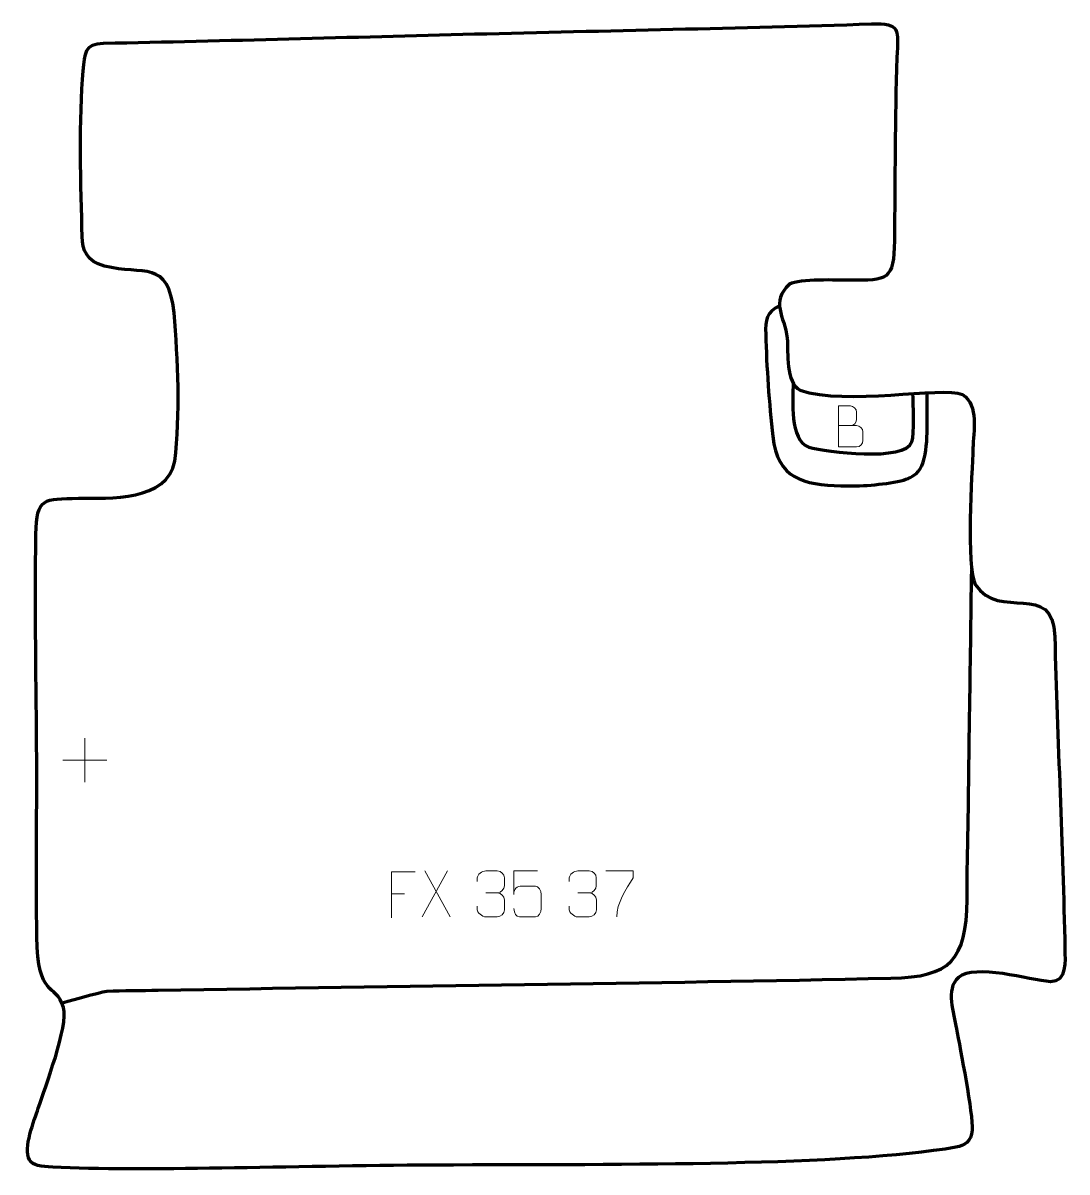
# Model space of a CAD drawing. Header units: millimetres. Extents: x 1083 to 1650, y -23 to 602.
import ezdxf

# ---------------------------------------------------------------- set-up
doc = ezdxf.new("R2010")
doc.units = ezdxf.units.MM
doc.header["$MEASUREMENT"] = 0
doc.layers.add('layer 2', color=7, linetype='Continuous')
doc.layers.add('layer 3', color=7, linetype='Continuous')

msp = doc.modelspace()

# ---------------------------------------------------------------- linework, layer by layer
at = {"layer": 'layer 2', "color": 142, "lineweight": 158}
for points, knots in [([(1493.7274, 448.0188), (1486.4246, 444.5242), (1485.9737, 440.5652), (1486.1739, 432.62), (1486.1739, 432.62), (1486.6221, 414.8298), (1488.0597, 394.8993), (1490.0186, 377.1663), (1490.0186, 377.1663), (1492.7152, 353.9805), (1506.4732, 350.8602), (1527.0893, 350.182), (1527.0893, 350.182), (1537.4199, 349.9006), (1549.5562, 350.7222), (1559.6912, 353.0113), (1559.6912, 353.0113), (1563.3133, 353.9752), (1566.4767, 355.1233), (1569.0543, 357.926), (1569.0543, 357.926), (1575.004, 365.4343), (1573.8214, 382.5637), (1573.8952, 391.9369), (1573.8952, 391.9369), (1573.9411, 394.8862), (1573.9763, 397.8345), (1574.0053, 400.7839)], [0, 0, 0, 0, 0.125, 0.125, 0.125, 0.125, 0.25, 0.25, 0.25, 0.25, 0.375, 0.375, 0.375, 0.375, 0.5, 0.5, 0.5, 0.5, 0.625, 0.625, 0.625, 0.625, 0.75, 0.75, 0.75, 0.75, 1, 1, 1, 1]), ([(1501.1439, 405.9368), (1500.9223, 396.8154), (1499.0401, 375.0614), (1509.7082, 371.2678), (1509.7082, 371.2678), (1518.923, 368.5416), (1561.9386, 363.1993), (1565.6682, 374.0828), (1565.6682, 374.0828), (1567.0427, 378.0938), (1566.3309, 395.1152), (1566.1637, 400.3267)], [0, 0, 0, 0, 0.25, 0.25, 0.25, 0.25, 0.5, 0.5, 0.5, 0.5, 1, 1, 1, 1]), ([(1103.6177, 69.2974), (1103.6177, 69.2974), (1124.073, 75.2281), (1128.1741, 75.625), (1128.1741, 75.625), (1136.6178, 76.2383), (1147.3363, 76.0352), (1155.9337, 76.1887), (1155.9337, 76.1887), (1288.6878, 78.5491), (1421.5248, 79.9275), (1554.2569, 82.7316), (1554.2569, 82.7316), (1586.7582, 83.4183), (1595.0383, 92.3716), (1595.6682, 125.4334), (1595.6682, 125.4334), (1595.7951, 132.0934), (1595.6755, 138.7527), (1595.7943, 145.4178), (1595.7943, 145.4178), (1596.3624, 171.4327), (1596.5867, 197.4555), (1596.9686, 223.4737), (1596.9686, 223.4737), (1596.9686, 223.4737), (1596.9911, 224.9748), (1596.9911, 224.9748), (1596.9911, 224.9748), (1597.3977, 251.5879), (1597.7821, 278.2024), (1598.1354, 304.8164)], [0, 0, 0, 0, 0.11111111, 0.11111111, 0.11111111, 0.11111111, 0.22222222, 0.22222222, 0.22222222, 0.22222222, 0.33333333, 0.33333333, 0.33333333, 0.33333333, 0.44444444, 0.44444444, 0.44444444, 0.44444444, 0.55555556, 0.55555556, 0.55555556, 0.55555556, 0.66666667, 0.66666667, 0.66666667, 0.66666667, 0.77777778, 0.77777778, 0.77777778, 0.77777778, 1, 1, 1, 1])]:
    msp.add_open_spline(points, degree=3, knots=knots, dxfattribs=at)
at = {"layer": 'layer 3', "color": 242, "lineweight": 158}
msp.add_open_spline([(1114.7049, 485.6162), (1114.9201, 478.3535), (1116.9345, 472.1776), (1126.7578, 469.6312), (1126.7578, 469.6312), (1148.2155, 464.0689), (1161.2439, 473.9495), (1164.6683, 444.2728), (1164.6683, 444.2728), (1166.6767, 418.8135), (1168.1508, 388.8269), (1165.0027, 363.5714), (1165.0027, 363.5714), (1161.1621, 341.8384), (1129.2741, 343.5655), (1112.7001, 343.4291), (1112.7001, 343.4291), (1093.7768, 342.9998), (1089.9164, 344.0338), (1089.5631, 323.9509), (1089.5631, 323.9509), (1088.8451, 283.1281), (1089.7802, 242.5077), (1089.9643, 201.7047), (1089.9643, 201.7047), (1090.0796, 169.6917), (1089.5861, 137.3676), (1090.0557, 105.4311), (1090.0557, 105.4311), (1090.5941, 71.0339), (1099.9674, 81.2028), (1104.5835, 66.7524), (1104.5835, 66.7524), (1107.3345, 56.9222), (1094.4735, 23.1735), (1090.8266, 12.0787), (1090.8266, 12.0787), (1088.6463, 5.4055), (1082.5061, -9.6484), (1085.9813, -15.9974), (1085.9813, -15.9974), (1087.7756, -19.2757), (1092.409, -19.5105), (1098.6736, -19.8626), (1098.6736, -19.8626), (1146.9364, -22.5755), (1226.4233, -19.1197), (1306.3703, -18.8227), (1306.3703, -18.8227), (1415.1954, -18.4185), (1527.6949, -19.4661), (1589.5758, -9.147), (1589.5758, -9.147), (1594.247, -8.3681), (1597.8386, -6.0218), (1598.3292, 0.2132), (1598.3292, 0.2132), (1598.9944, 8.6683), (1591.7681, 44.3604), (1589.8798, 55.2997), (1589.8798, 55.2997), (1588.4268, 63.6988), (1583.5343, 76.708), (1590.9397, 83.0436), (1590.9397, 83.0436), (1599.9505, 90.7527), (1629.3204, 81.848), (1640.9997, 80.7388), (1640.9997, 80.7388), (1649.9484, 80.7296), (1648.892, 92.1176), (1648.771, 98.6505), (1648.771, 98.6505), (1647.7227, 155.2298), (1644.7289, 211.7544), (1643.2975, 268.3262), (1643.2975, 268.3262), (1642.5647, 299.3952), (1612.8136, 276.2955), (1600.0729, 296.6398), (1600.0729, 296.6398), (1594.9792, 305.9115), (1598.4128, 357.3284), (1598.7993, 370.5976), (1598.7993, 370.5976), (1599.0542, 379.7968), (1602.1193, 393.7418), (1593.2183, 399.7825), (1593.2183, 399.7825), (1581.8734, 404.524), (1529.853, 393.6363), (1504.8299, 402.1674), (1504.8299, 402.1674), (1496.9338, 406.3272), (1498.5333, 422.5577), (1497.8307, 430.4588), (1497.8307, 430.4588), (1496.4762, 442.4678), (1488.5304, 449.9816), (1499.0935, 459.792), (1499.0935, 459.792), (1504.695, 462.755), (1525.147, 461.9739), (1532.0951, 461.9044), (1532.0951, 461.9044), (1552.2204, 461.7029), (1555.9481, 462.057), (1556.1176, 483.379), (1556.1176, 483.379), (1556.5513, 516.6342), (1556.3543, 549.6633), (1557.5122, 582.9445), (1557.5122, 582.9445), (1558.0708, 598.1087), (1559.8337, 601.6804), (1543.6636, 601.1616), (1543.6636, 601.1616), (1471.8213, 598.9061), (1399.712, 597.4978), (1327.8382, 595.7045), (1327.8382, 595.7045), (1260.7191, 594.0298), (1193.4266, 592.0022), (1126.3157, 590.6935), (1126.3157, 590.6935), (1115.9786, 590.4919), (1116.2462, 585.1721), (1115.3109, 575.7056), (1115.3109, 575.7056), (1112.876, 551.0606), (1113.9385, 511.474), (1114.7049, 485.6162)], degree=3, knots=[0, 0, 0, 0, 0.02941176, 0.02941176, 0.02941176, 0.02941176, 0.05882353, 0.05882353, 0.05882353, 0.05882353, 0.08823529, 0.08823529, 0.08823529, 0.08823529, 0.11764706, 0.11764706, 0.11764706, 0.11764706, 0.14705882, 0.14705882, 0.14705882, 0.14705882, 0.17647059, 0.17647059, 0.17647059, 0.17647059, 0.20588235, 0.20588235, 0.20588235, 0.20588235, 0.23529412, 0.23529412, 0.23529412, 0.23529412, 0.26470588, 0.26470588, 0.26470588, 0.26470588, 0.29411765, 0.29411765, 0.29411765, 0.29411765, 0.32352941, 0.32352941, 0.32352941, 0.32352941, 0.35294118, 0.35294118, 0.35294118, 0.35294118, 0.38235294, 0.38235294, 0.38235294, 0.38235294, 0.41176471, 0.41176471, 0.41176471, 0.41176471, 0.44117647, 0.44117647, 0.44117647, 0.44117647, 0.47058824, 0.47058824, 0.47058824, 0.47058824, 0.5, 0.5, 0.5, 0.5, 0.52941176, 0.52941176, 0.52941176, 0.52941176, 0.55882353, 0.55882353, 0.55882353, 0.55882353, 0.58823529, 0.58823529, 0.58823529, 0.58823529, 0.61764706, 0.61764706, 0.61764706, 0.61764706, 0.64705882, 0.64705882, 0.64705882, 0.64705882, 0.67647059, 0.67647059, 0.67647059, 0.67647059, 0.70588235, 0.70588235, 0.70588235, 0.70588235, 0.73529412, 0.73529412, 0.73529412, 0.73529412, 0.76470588, 0.76470588, 0.76470588, 0.76470588, 0.79411765, 0.79411765, 0.79411765, 0.79411765, 0.82352941, 0.82352941, 0.82352941, 0.82352941, 0.85294118, 0.85294118, 0.85294118, 0.85294118, 0.88235294, 0.88235294, 0.88235294, 0.88235294, 0.91176471, 0.91176471, 0.91176471, 0.91176471, 0.94117647, 0.94117647, 0.94117647, 0.94117647, 1, 1, 1, 1], dxfattribs=at)
at = {"layer": 'layer 3', "color": 250, "lineweight": 9}
for points, knots in [([(1525.7704, 382.9576), (1529.0294, 382.958), (1532.2888, 382.958), (1535.5485, 382.9576), (1535.5485, 382.9576), (1537.3178, 382.9421), (1539.0407, 381.3871), (1539.0407, 379.5513), (1539.0407, 379.5513), (1539.0404, 378.5405), (1539.0404, 375.8092), (1539.0407, 374.7981), (1539.0407, 374.7981), (1539.0566, 373.134), (1537.6753, 371.3302), (1535.5959, 371.3454), (1535.5959, 371.3454), (1532.3359, 371.3457), (1529.0762, 371.3457), (1525.8169, 371.3454), (1525.8169, 371.3454), (1525.8169, 378.7958), (1525.8169, 386.2459), (1525.8169, 393.6957), (1525.8169, 393.6957), (1527.943, 393.6957), (1530.0694, 393.6957), (1532.1959, 393.6957), (1532.1959, 393.6957), (1533.7014, 393.7115), (1535.5794, 392.0003), (1535.5953, 390.2426), (1535.5953, 390.2426), (1535.5949, 388.392), (1535.5949, 388.2613), (1535.5953, 386.4104), (1535.5953, 386.4104), (1535.6107, 384.5598), (1533.9498, 382.9421), (1532.1494, 382.9576)], [0, 0, 0, 0, 0.09090909, 0.09090909, 0.09090909, 0.09090909, 0.18181818, 0.18181818, 0.18181818, 0.18181818, 0.27272727, 0.27272727, 0.27272727, 0.27272727, 0.36363636, 0.36363636, 0.36363636, 0.36363636, 0.45454545, 0.45454545, 0.45454545, 0.45454545, 0.54545455, 0.54545455, 0.54545455, 0.54545455, 0.63636364, 0.63636364, 0.63636364, 0.63636364, 0.72727273, 0.72727273, 0.72727273, 0.72727273, 0.81818182, 0.81818182, 0.81818182, 0.81818182, 1, 1, 1, 1]), ([(1295.5881, 140.4332), (1295.5881, 140.4332), (1282.7141, 140.4332), (1282.7141, 140.4332), (1282.7141, 140.4332), (1282.7141, 140.4332), (1282.7141, 115.4796), (1282.7141, 115.4796)], [0, 0, 0, 0, 0.33333333, 0.33333333, 0.33333333, 0.33333333, 1, 1, 1, 1]), ([(1329.3882, 135.3171), (1329.3882, 135.3171), (1329.3882, 137.1743), (1329.3882, 137.1743), (1329.3882, 137.1743), (1329.3739, 138.9162), (1332.0384, 141.0343), (1334.0975, 141.0116), (1334.0975, 141.0116), (1336.1616, 141.0116), (1338.2256, 141.0116), (1340.2893, 141.0116), (1340.2893, 141.0116), (1342.4838, 141.0204), (1344.0821, 139.1736), (1344.1265, 137.2615), (1344.1265, 137.2615), (1344.1261, 135.8264), (1344.1261, 134.3913), (1344.1265, 132.9558), (1344.1265, 132.9558), (1344.0779, 131.3023), (1342.4753, 129.0723), (1340.277, 129.0823), (1340.277, 129.0823), (1342.4807, 129.0711), (1344.0887, 127.2679), (1344.1427, 125.2084), (1344.1427, 125.2084), (1344.1423, 123.4237), (1344.1423, 121.639), (1344.1427, 119.8539), (1344.1427, 119.8539), (1344.1528, 117.7925), (1342.0979, 116.0294), (1340.277, 116.0375), (1340.277, 116.0375), (1338.2117, 116.0378), (1336.1465, 116.0378), (1334.0809, 116.0375), (1334.0809, 116.0375), (1331.9123, 116.049), (1329.3813, 118.4492), (1329.3627, 119.911), (1329.3627, 119.911), (1329.3627, 119.911), (1329.3627, 121.8196), (1329.3627, 121.8196)], [0, 0, 0, 0, 0.07692308, 0.07692308, 0.07692308, 0.07692308, 0.15384615, 0.15384615, 0.15384615, 0.15384615, 0.23076923, 0.23076923, 0.23076923, 0.23076923, 0.30769231, 0.30769231, 0.30769231, 0.30769231, 0.38461538, 0.38461538, 0.38461538, 0.38461538, 0.46153846, 0.46153846, 0.46153846, 0.46153846, 0.53846154, 0.53846154, 0.53846154, 0.53846154, 0.61538462, 0.61538462, 0.61538462, 0.61538462, 0.69230769, 0.69230769, 0.69230769, 0.69230769, 0.76923077, 0.76923077, 0.76923077, 0.76923077, 0.84615385, 0.84615385, 0.84615385, 0.84615385, 1, 1, 1, 1]), ([(1362.1469, 140.9794), (1362.1469, 140.9794), (1349.2952, 140.9794), (1349.2952, 140.9794), (1349.2952, 140.9794), (1349.2955, 136.7488), (1349.2955, 132.5179), (1349.2952, 128.2867), (1349.2952, 128.2867), (1349.2949, 131.5968), (1350.9259, 132.6686), (1353.7379, 132.7291), (1353.7379, 132.7291), (1356.1775, 132.7294), (1358.617, 132.7294), (1361.0562, 132.7291), (1361.0562, 132.7291), (1362.706, 132.7359), (1364.1809, 130.3554), (1364.2094, 128.2867), (1364.2094, 128.2867), (1364.2091, 125.6994), (1364.2091, 123.1118), (1364.2094, 120.5241), (1364.2094, 120.5241), (1364.2556, 118.5647), (1362.7562, 116.1284), (1361.1303, 116.0699), (1361.1303, 116.0699), (1359.1738, 116.0702), (1354.2788, 116.0702), (1352.3218, 116.0699), (1352.3218, 116.0699), (1350.4763, 116.0611), (1349.3692, 118.0259), (1349.3484, 120.577)], [0, 0, 0, 0, 0.1, 0.1, 0.1, 0.1, 0.2, 0.2, 0.2, 0.2, 0.3, 0.3, 0.3, 0.3, 0.4, 0.4, 0.4, 0.4, 0.5, 0.5, 0.5, 0.5, 0.6, 0.6, 0.6, 0.6, 0.7, 0.7, 0.7, 0.7, 0.8, 0.8, 0.8, 0.8, 1, 1, 1, 1]), ([(1379.3882, 135.3171), (1379.3882, 135.3171), (1379.3882, 137.1743), (1379.3882, 137.1743), (1379.3882, 137.1743), (1379.3739, 138.9162), (1382.0384, 141.0343), (1384.0975, 141.0116), (1384.0975, 141.0116), (1386.1616, 141.0116), (1388.2256, 141.0116), (1390.2893, 141.0116), (1390.2893, 141.0116), (1392.4838, 141.0204), (1394.0821, 139.1736), (1394.1265, 137.2615), (1394.1265, 137.2615), (1394.1261, 135.8264), (1394.1261, 134.3913), (1394.1265, 132.9558), (1394.1265, 132.9558), (1394.0779, 131.3023), (1392.4753, 129.0723), (1390.277, 129.0823), (1390.277, 129.0823), (1392.4807, 129.0711), (1394.0887, 127.2679), (1394.1427, 125.2084), (1394.1427, 125.2084), (1394.1423, 123.4237), (1394.1423, 121.639), (1394.1427, 119.8539), (1394.1427, 119.8539), (1394.1528, 117.7925), (1392.0979, 116.0294), (1390.277, 116.0375), (1390.277, 116.0375), (1388.2117, 116.0378), (1386.1465, 116.0378), (1384.0809, 116.0375), (1384.0809, 116.0375), (1381.9123, 116.049), (1379.3813, 118.4492), (1379.3627, 119.911), (1379.3627, 119.911), (1379.3627, 119.911), (1379.3627, 121.8196), (1379.3627, 121.8196)], [0, 0, 0, 0, 0.07692308, 0.07692308, 0.07692308, 0.07692308, 0.15384615, 0.15384615, 0.15384615, 0.15384615, 0.23076923, 0.23076923, 0.23076923, 0.23076923, 0.30769231, 0.30769231, 0.30769231, 0.30769231, 0.38461538, 0.38461538, 0.38461538, 0.38461538, 0.46153846, 0.46153846, 0.46153846, 0.46153846, 0.53846154, 0.53846154, 0.53846154, 0.53846154, 0.61538462, 0.61538462, 0.61538462, 0.61538462, 0.69230769, 0.69230769, 0.69230769, 0.69230769, 0.76923077, 0.76923077, 0.76923077, 0.76923077, 0.84615385, 0.84615385, 0.84615385, 0.84615385, 1, 1, 1, 1]), ([(1399.3448, 141.0039), (1399.3448, 141.0039), (1414.1609, 141.0039), (1414.1609, 141.0039), (1414.1609, 141.0039), (1414.1606, 139.7543), (1414.1606, 138.5047), (1414.1609, 137.2549), (1414.1609, 137.2549), (1410.1665, 131.2578), (1405.2513, 123.4242), (1405.2513, 116.0454)], [0, 0, 0, 0, 0.25, 0.25, 0.25, 0.25, 0.5, 0.5, 0.5, 0.5, 1, 1, 1, 1])]:
    msp.add_open_spline(points, degree=3, knots=knots, dxfattribs=at)
for points in [[(1116.1848, 213.1837), (1116.1848, 213.1837), (1116.1848, 189.2058), (1116.1848, 189.2058)], [(1104.1959, 201.1947), (1104.1959, 201.1947), (1128.1738, 201.1947), (1128.1738, 201.1947)], [(1313.1685, 141.0014), (1313.1685, 141.0014), (1299.4279, 116.1056), (1299.4279, 116.1056)], [(1300.8825, 141.0014), (1300.8825, 141.0014), (1314.6231, 116.0479), (1314.6231, 116.0479)], [(1282.7141, 128.5535), (1282.7141, 128.5535), (1289.8822, 128.5535), (1289.8822, 128.5535)], [(1334.0979, 129.0719), (1334.0979, 129.0719), (1340.2943, 129.0719), (1340.2943, 129.0719)], [(1384.0979, 129.0719), (1384.0979, 129.0719), (1390.2943, 129.0719), (1390.2943, 129.0719)]]:
    msp.add_open_spline(points, degree=3, dxfattribs=at)

doc.saveas('drawing.dxf')
